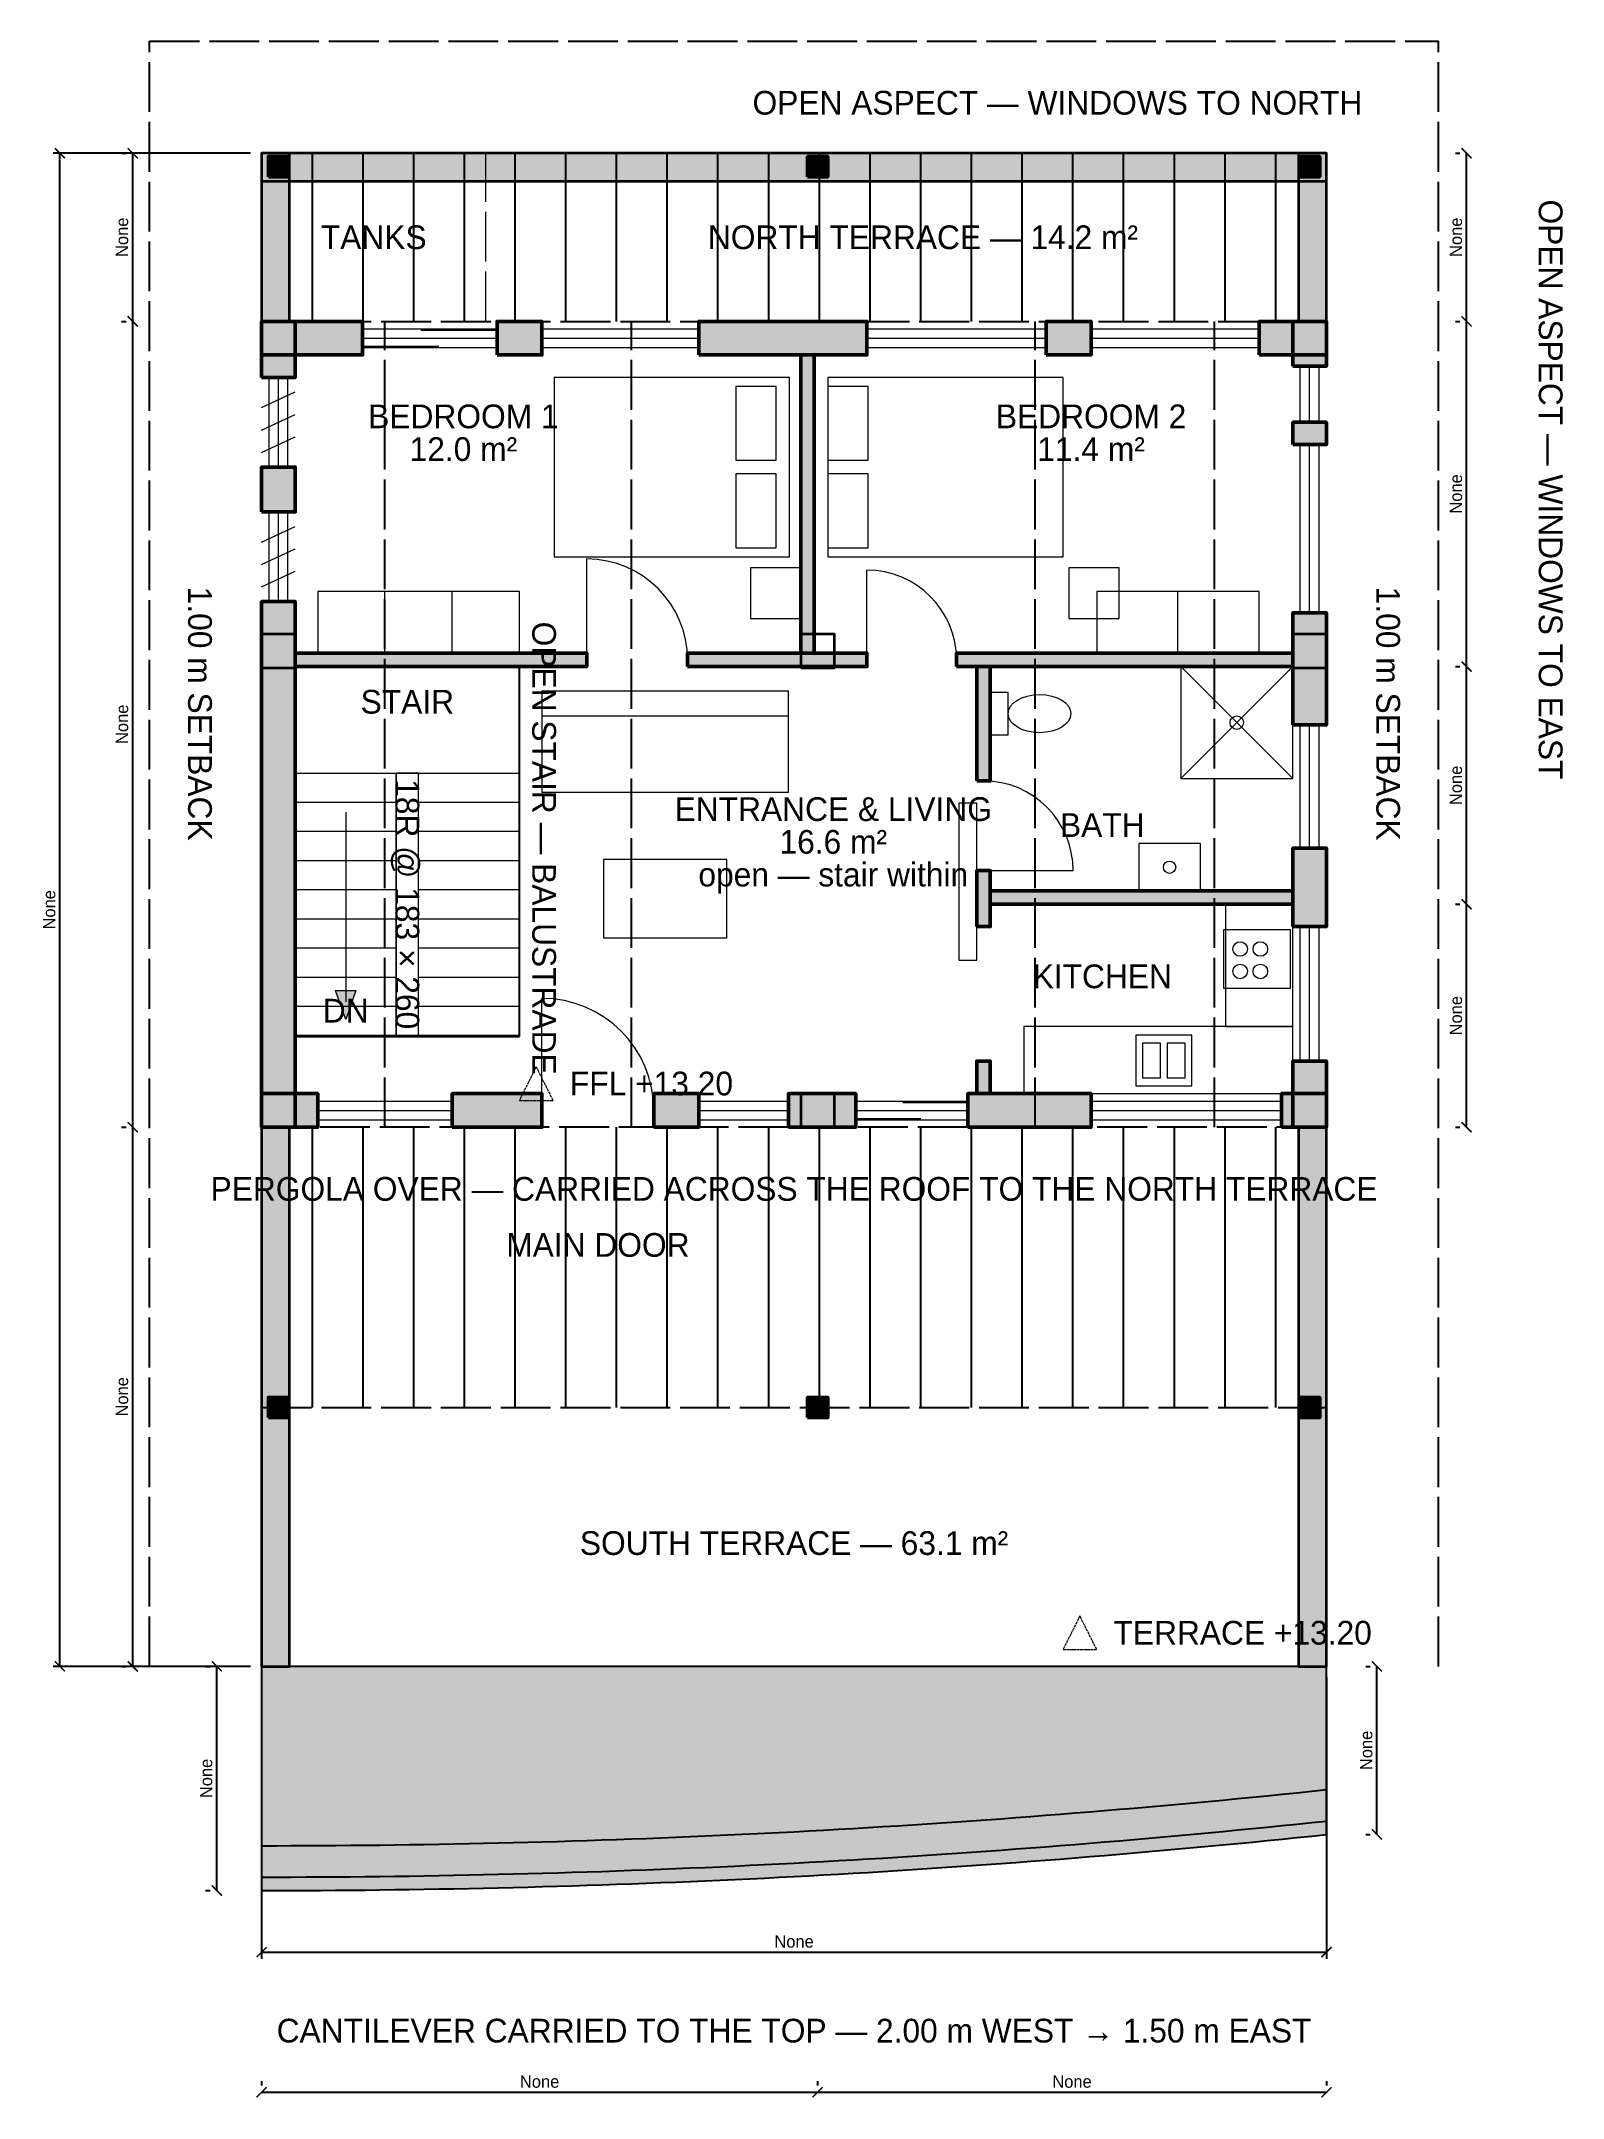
# Model space of a CAD drawing. Header units: millimetres. Extents: x 10533 to 24109, y -350 to 18000.
import ezdxf
from ezdxf.enums import TextEntityAlignment as Align

# ---------------------------------------------------------------- set-up
doc = ezdxf.new("R2010")
doc.units = ezdxf.units.MM
doc.header["$LTSCALE"] = 20
doc.linetypes.add('DASHDOT', pattern=[3.556, 2.54, -0.508, 0, -0.508])
doc.linetypes.add('DASHED', pattern=[1.524, 1.27, -0.254])
for name, color, linetype, lineweight in [('A-ANNO-DIMS', 5, 'CONTINUOUS', 13), ('A-ANNO-PATT', 8, 'CONTINUOUS', 9), ('A-ANNO-SYMB', 5, 'DASHED', 13), ('A-ANNO-TEXT', 7, 'CONTINUOUS', 13), ('A-DOOR', 3, 'CONTINUOUS', 18), ('A-EQPM', 6, 'CONTINUOUS', 13), ('A-FLOR', 7, 'CONTINUOUS', 25), ('A-FLOR-OVER', 7, 'CONTINUOUS', 25), ('A-FLOR-STRS', 2, 'CONTINUOUS', 18), ('A-FURN', 6, 'CONTINUOUS', 13), ('A-GLAZ', 4, 'CONTINUOUS', 18), ('A-WALL', 7, 'CONTINUOUS', 50), ('A-WALL-PATT', 7, 'CONTINUOUS', 9), ('A-WALL-PRHT', 9, 'CONTINUOUS', 35), ('G-ANNO-BNDY', 1, 'DASHDOT', 25), ('S-COLS', 7, 'CONTINUOUS', 35)]:
    doc.layers.add(name, color=color, linetype=linetype, lineweight=lineweight)
doc.dimstyles.new('ARCH', dxfattribs={"dimtxt": 2.2, "dimasz": 1.8, "dimexe": 1.2, "dimexo": 2, "dimgap": 0.8, "dimtad": 1, "dimlfac": 0.001, "dimblk": 'ARCHTICK', "dimcen": 2.5, "dimazin": 3, "dimtfac": 1, "dimtmove": 0, "dimatfit": 3})

# ---------------------------------------------------------------- blocks, each defined once
blk = doc.blocks.new('_ARCHTICK')
at = {"color": 0, "linetype": 'BYBLOCK', "const_width": 0.15}
blk.add_lwpolyline([(-0.5, -0.5), (0.5, 0.5)], dxfattribs=at)

msp = doc.modelspace()

# ---------------------------------------------------------------- hatches: boundary and pattern name
at = {"layer": 'A-ANNO-PATT'}
for points in [[(13250, 9270), (13160, 9530), (13340, 9530)], [(12500, 3500), (12500, 1500), (12631.944, 1500.096), (12763.889, 1500.386), (12895.833, 1500.868), (13027.778, 1501.543), (13159.722, 1502.411), (13291.667, 1503.472), (13423.611, 1504.726), (13555.556, 1506.173), (13687.5, 1507.812), (13819.444, 1509.645), (13951.389, 1511.671), (14083.333, 1513.889), (14215.278, 1516.3), (14347.222, 1518.904), (14479.167, 1521.701), (14611.111, 1524.691), (14743.056, 1527.874), (14875, 1531.25), (15006.944, 1534.819), (15138.889, 1538.58), (15270.833, 1542.535), (15402.778, 1546.682), (15534.722, 1551.022), (15666.667, 1555.556), (15798.611, 1560.282), (15930.556, 1565.201), (16062.5, 1570.312), (16194.444, 1575.617), (16326.389, 1581.115), (16458.333, 1586.806), (16590.278, 1592.689), (16722.222, 1598.765), (16854.167, 1605.035), (16986.111, 1611.497), (17118.056, 1618.152), (17250, 1625), (17381.944, 1632.041), (17513.889, 1639.275), (17645.833, 1646.701), (17777.778, 1654.321), (17909.722, 1662.133), (18041.667, 1670.139), (18173.611, 1678.337), (18305.556, 1686.728), (18437.5, 1695.312), (18569.444, 1704.09), (18701.389, 1713.059), (18833.333, 1722.222), (18965.278, 1731.578), (19097.222, 1741.127), (19229.167, 1750.868), (19361.111, 1760.802), (19493.056, 1770.93), (19625, 1781.25), (19756.944, 1791.763), (19888.889, 1802.469), (20020.833, 1813.368), (20152.778, 1824.46), (20284.722, 1835.745), (20416.667, 1847.222), (20548.611, 1858.893), (20680.556, 1870.756), (20812.5, 1882.812), (20944.444, 1895.062), (21076.389, 1907.504), (21208.333, 1920.139), (21340.278, 1932.967), (21472.222, 1945.988), (21604.167, 1959.201), (21736.111, 1972.608), (21868.056, 1986.208), (22000, 2000), (22000, 3500)]]:
    msp.add_hatch(color=7, dxfattribs=at).paths.add_polyline_path(points)
at = {"layer": 'A-WALL-PATT'}
for points in [[(12500, 15500), (12750, 15500), (12750, 17000), (12500, 17000)], [(12500, 16750), (22000, 16750), (22000, 17000), (12500, 17000)], [(12560, 16790), (12740, 16790), (12740, 16970), (12560, 16970)], [(17370, 16790), (17550, 16790), (17550, 16970), (17370, 16970)], [(21750, 15500), (22000, 15500), (22000, 17000), (21750, 17000)], [(21760, 16790), (21940, 16790), (21940, 16970), (21760, 16970)], [(12500, 15000), (12800, 15000), (12800, 15500), (12500, 15500)], [(12500, 15200), (13400, 15200), (13400, 15500), (12500, 15500)], [(14600, 15200), (15000, 15200), (15000, 15500), (14600, 15500)], [(16400, 15200), (17900, 15200), (17900, 15500), (16400, 15500)], [(19500, 15200), (19900, 15200), (19900, 15500), (19500, 15500)], [(21400, 15200), (22000, 15200), (22000, 15500), (21400, 15500)], [(21700, 15100), (22000, 15100), (22000, 15500), (21700, 15500)], [(17310, 12540), (17430, 12540), (17430, 15200), (17310, 15200)], [(21700, 14400), (22000, 14400), (22000, 14600), (21700, 14600)], [(12500, 13800), (12800, 13800), (12800, 14200), (12500, 14200)], [(12500, 8310), (12800, 8310), (12800, 13000), (12500, 13000)], [(21700, 11900), (22000, 11900), (22000, 12900), (21700, 12900)], [(12800, 12420), (15400, 12420), (15400, 12540), (12800, 12540)], [(16300, 12420), (17900, 12420), (17900, 12540), (16300, 12540)], [(18700, 12420), (21700, 12420), (21700, 12540), (18700, 12540)], [(18880, 11400), (19000, 11400), (19000, 12420), (18880, 12420)], [(21700, 10100), (22000, 10100), (22000, 10800), (21700, 10800)], [(18880, 10100), (19000, 10100), (19000, 10600), (18880, 10600)], [(19000, 10300), (21700, 10300), (21700, 10420), (19000, 10420)], [(18880, 8610), (19000, 8610), (19000, 8900), (18880, 8900)], [(21700, 8310), (22000, 8310), (22000, 8900), (21700, 8900)], [(12500, 8310), (13000, 8310), (13000, 8610), (12500, 8610)], [(14200, 8310), (15000, 8310), (15000, 8610), (14200, 8610)], [(16000, 8310), (16400, 8310), (16400, 8610), (16000, 8610)], [(17200, 8310), (17800, 8310), (17800, 8610), (17200, 8610)], [(18800, 8310), (19900, 8310), (19900, 8610), (18800, 8610)], [(21600, 8310), (22000, 8310), (22000, 8610), (21600, 8610)], [(12500, 3500), (12750, 3500), (12750, 8310), (12500, 8310)], [(21750, 3500), (22000, 3500), (22000, 8310), (21750, 8310)], [(12560, 5720), (12740, 5720), (12740, 5900), (12560, 5900)], [(17370, 5720), (17550, 5720), (17550, 5900), (17370, 5900)], [(21760, 5720), (21940, 5720), (21940, 5900), (21760, 5900)]]:
    msp.add_hatch(color=7, dxfattribs=at).paths.add_polyline_path(points)

# ---------------------------------------------------------------- linework, layer by layer
at = {"layer": 'A-ANNO-SYMB'}
for points in [[(14950, 8850), (14800, 8550), (15100, 8550)], [(19800, 3950), (19650, 3650), (19950, 3650)]]:
    msp.add_lwpolyline(points, close=True, dxfattribs=at)
at = {"layer": 'A-DOOR'}
for p, q in [((15400, 12480), (15400, 13380)), ((17900, 12480), (17900, 13280)), ((15400, 12420), (15400, 12540)), ((16300, 12420), (16300, 12540)), ((17900, 12420), (17900, 12540)), ((18700, 12420), (18700, 12540)), ((18880, 11400), (19000, 11400)), ((18880, 10600), (19000, 10600)), ((18940, 10600), (19740, 10600)), ((18880, 10100), (19000, 10100)), ((15000, 8460), (15000, 9460)), ((18880, 8900), (19000, 8900)), ((15000, 8310), (15000, 8610)), ((16000, 8310), (16000, 8610))]:
    msp.add_line(p, q, dxfattribs=at)
for centre, radius in [((15400, 12480), 900), ((17900, 12480), 800), ((18940, 10600), 800), ((15000, 8460), 1000)]:
    msp.add_arc(centre, radius, 0, 90, dxfattribs=at)
at = {"layer": 'A-EQPM'}
for p, q in [((20700, 11420), (21700, 12420)), ((21700, 11420), (20700, 12420))]:
    msp.add_line(p, q, dxfattribs=at)
for points in [[(20700, 11420), (21700, 11420), (21700, 12420), (20700, 12420)], [(19000, 11810), (19160, 11810), (19160, 12190), (19000, 12190)], [(20325, 10420), (20875, 10420), (20875, 10840), (20325, 10840)], [(20300, 8680), (20800, 8680), (20800, 9130), (20300, 9130)], [(20360, 8750), (20520, 8750), (20520, 9060), (20360, 9060)], [(20580, 8750), (20740, 8750), (20740, 9060), (20580, 9060)]]:
    msp.add_lwpolyline(points, close=True, dxfattribs=at)
for centre, radius in [((21200, 11920), 60), ((20600, 10630), 55)]:
    msp.add_circle(centre, radius, dxfattribs=at)
msp.add_ellipse((19440, 12000), major_axis=(280, 0), ratio=0.607142857, dxfattribs=at)
at = {"layer": 'A-FLOR'}
for p, q in [((14800, 9120), (14800, 12420)), ((12800, 9120), (14800, 9120))]:
    msp.add_line(p, q, dxfattribs=at)
msp.add_lwpolyline([(12500, 3500), (12500, 1500), (12631.944, 1500.096), (12763.889, 1500.386), (12895.833, 1500.868), (13027.778, 1501.543), (13159.722, 1502.411), (13291.667, 1503.472), (13423.611, 1504.726), (13555.556, 1506.173), (13687.5, 1507.812), (13819.444, 1509.645), (13951.389, 1511.671), (14083.333, 1513.889), (14215.278, 1516.3), (14347.222, 1518.904), (14479.167, 1521.701), (14611.111, 1524.691), (14743.056, 1527.874), (14875, 1531.25), (15006.944, 1534.819), (15138.889, 1538.58), (15270.833, 1542.535), (15402.778, 1546.682), (15534.722, 1551.022), (15666.667, 1555.556), (15798.611, 1560.282), (15930.556, 1565.201), (16062.5, 1570.312), (16194.444, 1575.617), (16326.389, 1581.115), (16458.333, 1586.806), (16590.278, 1592.689), (16722.222, 1598.765), (16854.167, 1605.035), (16986.111, 1611.497), (17118.056, 1618.152), (17250, 1625), (17381.944, 1632.041), (17513.889, 1639.275), (17645.833, 1646.701), (17777.778, 1654.321), (17909.722, 1662.133), (18041.667, 1670.139), (18173.611, 1678.337), (18305.556, 1686.728), (18437.5, 1695.312), (18569.444, 1704.09), (18701.389, 1713.059), (18833.333, 1722.222), (18965.278, 1731.578), (19097.222, 1741.127), (19229.167, 1750.868), (19361.111, 1760.802), (19493.056, 1770.93), (19625, 1781.25), (19756.944, 1791.763), (19888.889, 1802.469), (20020.833, 1813.368), (20152.778, 1824.46), (20284.722, 1835.745), (20416.667, 1847.222), (20548.611, 1858.893), (20680.556, 1870.756), (20812.5, 1882.812), (20944.444, 1895.062), (21076.389, 1907.504), (21208.333, 1920.139), (21340.278, 1932.967), (21472.222, 1945.988), (21604.167, 1959.201), (21736.111, 1972.608), (21868.056, 1986.208), (22000, 2000), (22000, 3500)], close=True, dxfattribs=at)
at = {"layer": 'A-FLOR', "linetype": 'DASHED', "ltscale": 17.5}
msp.add_lwpolyline([(12500, 1900), (12631.944, 1900.096), (12763.889, 1900.386), (12895.833, 1900.868), (13027.778, 1901.543), (13159.722, 1902.411), (13291.667, 1903.472), (13423.611, 1904.726), (13555.556, 1906.173), (13687.5, 1907.812), (13819.444, 1909.645), (13951.389, 1911.671), (14083.333, 1913.889), (14215.278, 1916.3), (14347.222, 1918.904), (14479.167, 1921.701), (14611.111, 1924.691), (14743.056, 1927.874), (14875, 1931.25), (15006.944, 1934.819), (15138.889, 1938.58), (15270.833, 1942.535), (15402.778, 1946.682), (15534.722, 1951.022), (15666.667, 1955.556), (15798.611, 1960.282), (15930.556, 1965.201), (16062.5, 1970.312), (16194.444, 1975.617), (16326.389, 1981.115), (16458.333, 1986.806), (16590.278, 1992.689), (16722.222, 1998.765), (16854.167, 2005.035), (16986.111, 2011.497), (17118.056, 2018.152), (17250, 2025), (17381.944, 2032.041), (17513.889, 2039.275), (17645.833, 2046.701), (17777.778, 2054.321), (17909.722, 2062.133), (18041.667, 2070.139), (18173.611, 2078.337), (18305.556, 2086.728), (18437.5, 2095.312), (18569.444, 2104.09), (18701.389, 2113.059), (18833.333, 2122.222), (18965.278, 2131.578), (19097.222, 2141.127), (19229.167, 2150.868), (19361.111, 2160.802), (19493.056, 2170.93), (19625, 2181.25), (19756.944, 2191.763), (19888.889, 2202.469), (20020.833, 2213.368), (20152.778, 2224.46), (20284.722, 2235.745), (20416.667, 2247.222), (20548.611, 2258.893), (20680.556, 2270.756), (20812.5, 2282.812), (20944.444, 2295.062), (21076.389, 2307.504), (21208.333, 2320.139), (21340.278, 2332.967), (21472.222, 2345.988), (21604.167, 2359.201), (21736.111, 2372.608), (21868.056, 2386.208), (22000, 2400)], dxfattribs=at)
at = {"layer": 'A-FLOR'}
for points in [[(12500, 1620), (12631.944, 1620.096), (12763.889, 1620.386), (12895.833, 1620.868), (13027.778, 1621.543), (13159.722, 1622.411), (13291.667, 1623.472), (13423.611, 1624.726), (13555.556, 1626.173), (13687.5, 1627.812), (13819.444, 1629.645), (13951.389, 1631.671), (14083.333, 1633.889), (14215.278, 1636.3), (14347.222, 1638.904), (14479.167, 1641.701), (14611.111, 1644.691), (14743.056, 1647.874), (14875, 1651.25), (15006.944, 1654.819), (15138.889, 1658.58), (15270.833, 1662.535), (15402.778, 1666.682), (15534.722, 1671.022), (15666.667, 1675.556), (15798.611, 1680.282), (15930.556, 1685.201), (16062.5, 1690.312), (16194.444, 1695.617), (16326.389, 1701.115), (16458.333, 1706.806), (16590.278, 1712.689), (16722.222, 1718.765), (16854.167, 1725.035), (16986.111, 1731.497), (17118.056, 1738.152), (17250, 1745), (17381.944, 1752.041), (17513.889, 1759.275), (17645.833, 1766.701), (17777.778, 1774.321), (17909.722, 1782.133), (18041.667, 1790.139), (18173.611, 1798.337), (18305.556, 1806.728), (18437.5, 1815.312), (18569.444, 1824.09), (18701.389, 1833.059), (18833.333, 1842.222), (18965.278, 1851.578), (19097.222, 1861.127), (19229.167, 1870.868), (19361.111, 1880.802), (19493.056, 1890.93), (19625, 1901.25), (19756.944, 1911.763), (19888.889, 1922.469), (20020.833, 1933.368), (20152.778, 1944.46), (20284.722, 1955.745), (20416.667, 1967.222), (20548.611, 1978.893), (20680.556, 1990.756), (20812.5, 2002.812), (20944.444, 2015.062), (21076.389, 2027.504), (21208.333, 2040.139), (21340.278, 2052.967), (21472.222, 2065.988), (21604.167, 2079.201), (21736.111, 2092.608), (21868.056, 2106.208), (22000, 2120)], [(12500, 1500), (12631.944, 1500.096), (12763.889, 1500.386), (12895.833, 1500.868), (13027.778, 1501.543), (13159.722, 1502.411), (13291.667, 1503.472), (13423.611, 1504.726), (13555.556, 1506.173), (13687.5, 1507.812), (13819.444, 1509.645), (13951.389, 1511.671), (14083.333, 1513.889), (14215.278, 1516.3), (14347.222, 1518.904), (14479.167, 1521.701), (14611.111, 1524.691), (14743.056, 1527.874), (14875, 1531.25), (15006.944, 1534.819), (15138.889, 1538.58), (15270.833, 1542.535), (15402.778, 1546.682), (15534.722, 1551.022), (15666.667, 1555.556), (15798.611, 1560.282), (15930.556, 1565.201), (16062.5, 1570.312), (16194.444, 1575.617), (16326.389, 1581.115), (16458.333, 1586.806), (16590.278, 1592.689), (16722.222, 1598.765), (16854.167, 1605.035), (16986.111, 1611.497), (17118.056, 1618.152), (17250, 1625), (17381.944, 1632.041), (17513.889, 1639.275), (17645.833, 1646.701), (17777.778, 1654.321), (17909.722, 1662.133), (18041.667, 1670.139), (18173.611, 1678.337), (18305.556, 1686.728), (18437.5, 1695.312), (18569.444, 1704.09), (18701.389, 1713.059), (18833.333, 1722.222), (18965.278, 1731.578), (19097.222, 1741.127), (19229.167, 1750.868), (19361.111, 1760.802), (19493.056, 1770.93), (19625, 1781.25), (19756.944, 1791.763), (19888.889, 1802.469), (20020.833, 1813.368), (20152.778, 1824.46), (20284.722, 1835.745), (20416.667, 1847.222), (20548.611, 1858.893), (20680.556, 1870.756), (20812.5, 1882.812), (20944.444, 1895.062), (21076.389, 1907.504), (21208.333, 1920.139), (21340.278, 1932.967), (21472.222, 1945.988), (21604.167, 1959.201), (21736.111, 1972.608), (21868.056, 1986.208), (22000, 2000)]]:
    msp.add_lwpolyline(points, dxfattribs=at)
at = {"layer": 'A-FLOR-OVER'}
for p, q in [((12952.381, 15500), (12952.381, 17000)), ((13404.762, 15500), (13404.762, 17000)), ((13857.143, 15500), (13857.143, 17000)), ((14309.524, 15500), (14309.524, 17000)), ((14761.905, 15500), (14761.905, 17000)), ((15214.286, 15500), (15214.286, 17000)), ((15666.667, 15500), (15666.667, 17000)), ((16119.048, 15500), (16119.048, 17000)), ((16571.429, 15500), (16571.429, 17000)), ((17023.81, 15500), (17023.81, 17000)), ((17476.19, 15500), (17476.19, 17000)), ((17928.571, 15500), (17928.571, 17000)), ((18380.952, 15500), (18380.952, 17000)), ((18833.333, 15500), (18833.333, 17000)), ((19285.714, 15500), (19285.714, 17000)), ((19738.095, 15500), (19738.095, 17000)), ((20190.476, 15500), (20190.476, 17000)), ((20642.857, 15500), (20642.857, 17000)), ((21095.238, 15500), (21095.238, 17000)), ((21547.619, 15500), (21547.619, 17000)), ((12952.381, 5810), (12952.381, 8310)), ((13404.762, 5810), (13404.762, 8310)), ((13857.143, 5810), (13857.143, 8310)), ((14309.524, 5810), (14309.524, 8310)), ((14761.905, 5810), (14761.905, 8310)), ((15214.286, 5810), (15214.286, 8310)), ((15666.667, 5810), (15666.667, 8310)), ((16119.048, 5810), (16119.048, 8310)), ((16571.429, 5810), (16571.429, 8310)), ((17023.81, 5810), (17023.81, 8310)), ((17476.19, 5810), (17476.19, 8310)), ((17928.571, 5810), (17928.571, 8310)), ((18380.952, 5810), (18380.952, 8310)), ((18833.333, 5810), (18833.333, 8310)), ((19285.714, 5810), (19285.714, 8310)), ((19738.095, 5810), (19738.095, 8310)), ((20190.476, 5810), (20190.476, 8310)), ((20642.857, 5810), (20642.857, 8310)), ((21095.238, 5810), (21095.238, 8310)), ((21547.619, 5810), (21547.619, 8310))]:
    msp.add_line(p, q, dxfattribs=at)
at = {"layer": 'A-FLOR-OVER', "linetype": 'DASHED', "ltscale": 17.5}
for p, q in [((13600, 8310), (13600, 15500)), ((15800, 8310), (15800, 15500)), ((19400, 8310), (19400, 15500)), ((21000, 8310), (21000, 15500))]:
    msp.add_line(p, q, dxfattribs=at)
for points in [[(12500, 15500), (22000, 15500), (22000, 17000), (12500, 17000)], [(12500, 5810), (22000, 5810), (22000, 8310), (12500, 8310)]]:
    msp.add_lwpolyline(points, close=True, dxfattribs=at)
at = {"layer": 'A-FLOR-STRS'}
for p, q in [((12800, 11470), (14800, 11470)), ((12800, 11470), (13700, 11470)), ((13700, 9130), (13700, 11470)), ((13900, 11470), (14800, 11470)), ((13900, 9130), (13900, 11470)), ((12800, 11210), (13700, 11210)), ((13900, 11210), (14800, 11210)), ((13250, 11120), (13250, 9430)), ((12800, 10950), (13700, 10950)), ((13900, 10950), (14800, 10950)), ((12800, 10690), (13700, 10690)), ((13900, 10690), (14800, 10690)), ((12800, 10430), (13700, 10430)), ((13900, 10430), (14800, 10430)), ((12800, 10170), (13700, 10170)), ((13900, 10170), (14800, 10170)), ((12800, 9910), (13700, 9910)), ((13900, 9910), (14800, 9910)), ((12800, 9650), (13700, 9650)), ((13900, 9650), (14800, 9650)), ((12800, 9390), (13700, 9390)), ((13900, 9390), (14800, 9390)), ((12800, 9130), (13700, 9130)), ((13900, 9130), (14800, 9130))]:
    msp.add_line(p, q, dxfattribs=at)
for points in [[(13700, 9130), (13900, 9130), (13900, 11470), (13700, 11470)], [(13250, 9270), (13160, 9530), (13340, 9530)]]:
    msp.add_lwpolyline(points, close=True, dxfattribs=at)
at = {"layer": 'A-FURN'}
for p, q in [((13600, 12540), (13600, 13090)), ((14200, 12540), (14200, 13090)), ((20675, 12540), (20675, 13090)), ((12500, 1500), (12500, 3500)), ((22000, 2000), (22000, 3500))]:
    msp.add_line(p, q, dxfattribs=at)
at = {"layer": 'A-FURN', "linetype": 'DASHED', "ltscale": 17.5}
msp.add_lwpolyline([(12500, 15500), (14500, 15500), (14500, 17000), (12500, 17000)], close=True, dxfattribs=at)
at = {"layer": 'A-FURN'}
for points in [[(15110, 13400), (17210, 13400), (17210, 15000), (15110, 15000)], [(16730, 14260), (17090, 14260), (17090, 14920), (16730, 14920)], [(17550, 13400), (19650, 13400), (19650, 15000), (17550, 15000)], [(17550, 14260), (17910, 14260), (17910, 14920), (17550, 14920)], [(16730, 13480), (17090, 13480), (17090, 14140), (16730, 14140)], [(17550, 13480), (17910, 13480), (17910, 14140), (17550, 14140)], [(16860, 12850), (17310, 12850), (17310, 13300), (16860, 13300)], [(19700, 12850), (20150, 12850), (20150, 13300), (19700, 13300)], [(13000, 12540), (14800, 12540), (14800, 13090), (13000, 13090)], [(19950, 12540), (21400, 12540), (21400, 13090), (19950, 13090)], [(15000, 11300), (17200, 11300), (17200, 12200), (15000, 12200)], [(15000, 11980), (17200, 11980), (17200, 12200), (15000, 12200)], [(18720, 9800), (18880, 9800), (18880, 11200), (18720, 11200)], [(15550, 10000), (16650, 10000), (16650, 10700), (15550, 10700)], [(21100, 9210), (21700, 9210), (21700, 10300), (21100, 10300)], [(21080, 9550), (21680, 9550), (21680, 10070), (21080, 10070)], [(19300, 8610), (21700, 8610), (21700, 9210), (19300, 9210)]]:
    msp.add_lwpolyline(points, close=True, dxfattribs=at)
for centre in [(21230, 9900), (21410, 9900), (21230, 9700), (21410, 9700)]:
    msp.add_circle(centre, 65, dxfattribs=at)
at = {"layer": 'A-GLAZ'}
for p, q in [((13400, 15200), (13400, 15500)), ((13400, 15434), (14600, 15434)), ((13920, 15422), (14600, 15422)), ((14600, 15200), (14600, 15500)), ((15000, 15200), (15000, 15500)), ((15000, 15434), (16400, 15434)), ((16400, 15200), (16400, 15500)), ((17900, 15200), (17900, 15500)), ((17900, 15434), (19500, 15434)), ((19500, 15200), (19500, 15500)), ((19900, 15200), (19900, 15500)), ((19900, 15434), (21400, 15434)), ((21400, 15200), (21400, 15500)), ((13400, 15350), (14600, 15350)), ((13400, 15278), (14080, 15278)), ((13400, 15266), (14600, 15266)), ((15000, 15350), (16400, 15350)), ((15000, 15266), (16400, 15266)), ((17900, 15350), (19500, 15350)), ((17900, 15266), (19500, 15266)), ((19900, 15350), (21400, 15350)), ((19900, 15266), (21400, 15266)), ((21700, 15100), (22000, 15100)), ((21766, 14600), (21766, 15100)), ((21850, 14600), (21850, 15100)), ((21934, 14600), (21934, 15100)), ((12500, 15000), (12800, 15000)), ((12500, 14730), (12800, 14870)), ((12566, 14200), (12566, 15000)), ((12650, 14200), (12650, 15000)), ((12734, 14200), (12734, 15000)), ((12500, 14530), (12800, 14670)), ((21700, 14600), (22000, 14600)), ((12500, 14330), (12800, 14470)), ((21700, 14400), (22000, 14400)), ((21766, 12900), (21766, 14400)), ((21850, 12900), (21850, 14400)), ((21934, 12900), (21934, 14400)), ((12500, 14200), (12800, 14200)), ((12500, 13800), (12800, 13800)), ((12566, 13000), (12566, 13800)), ((12650, 13000), (12650, 13800)), ((12734, 13000), (12734, 13800)), ((12500, 13530), (12800, 13670)), ((12500, 13330), (12800, 13470)), ((12500, 13130), (12800, 13270)), ((12500, 13000), (12800, 13000)), ((21700, 12900), (22000, 12900)), ((21700, 11900), (22000, 11900)), ((21766, 10800), (21766, 11900)), ((21850, 10800), (21850, 11900)), ((21934, 10800), (21934, 11900)), ((21700, 10800), (22000, 10800)), ((21700, 10100), (22000, 10100)), ((21766, 8900), (21766, 10100)), ((21850, 8900), (21850, 10100)), ((21934, 8900), (21934, 10100)), ((21700, 8900), (22000, 8900)), ((13000, 8310), (13000, 8610)), ((13000, 8544), (14200, 8544)), ((13000, 8460), (14200, 8460)), ((14200, 8310), (14200, 8610)), ((16400, 8310), (16400, 8610)), ((16400, 8544), (17200, 8544)), ((16400, 8460), (17200, 8460)), ((17200, 8310), (17200, 8610)), ((17800, 8310), (17800, 8610)), ((17800, 8544), (18800, 8544)), ((17800, 8460), (18800, 8460)), ((18220, 8532), (18800, 8532)), ((18800, 8310), (18800, 8610)), ((19900, 8310), (19900, 8610)), ((19900, 8544), (21600, 8544)), ((19900, 8460), (21600, 8460)), ((21600, 8310), (21600, 8610)), ((13000, 8376), (14200, 8376)), ((16400, 8376), (17200, 8376)), ((17800, 8388), (18380, 8388)), ((17800, 8376), (18800, 8376)), ((19900, 8376), (21600, 8376))]:
    msp.add_line(p, q, dxfattribs=at)
at = {"layer": 'A-WALL'}
for points in [[(12560, 16790), (12740, 16790), (12740, 16970), (12560, 16970)], [(17370, 16790), (17550, 16790), (17550, 16970), (17370, 16970)], [(21760, 16790), (21940, 16790), (21940, 16970), (21760, 16970)], [(12500, 15000), (12800, 15000), (12800, 15500), (12500, 15500)], [(12500, 15200), (13400, 15200), (13400, 15500), (12500, 15500)], [(14600, 15200), (15000, 15200), (15000, 15500), (14600, 15500)], [(16400, 15200), (17900, 15200), (17900, 15500), (16400, 15500)], [(19500, 15200), (19900, 15200), (19900, 15500), (19500, 15500)], [(21400, 15200), (22000, 15200), (22000, 15500), (21400, 15500)], [(21700, 15100), (22000, 15100), (22000, 15500), (21700, 15500)], [(17310, 12540), (17430, 12540), (17430, 15200), (17310, 15200)], [(21700, 14400), (22000, 14400), (22000, 14600), (21700, 14600)], [(12500, 13800), (12800, 13800), (12800, 14200), (12500, 14200)], [(12500, 8310), (12800, 8310), (12800, 13000), (12500, 13000)], [(21700, 11900), (22000, 11900), (22000, 12900), (21700, 12900)], [(12800, 12420), (15400, 12420), (15400, 12540), (12800, 12540)], [(16300, 12420), (17900, 12420), (17900, 12540), (16300, 12540)], [(18700, 12420), (21700, 12420), (21700, 12540), (18700, 12540)], [(18880, 11400), (19000, 11400), (19000, 12420), (18880, 12420)], [(21700, 10100), (22000, 10100), (22000, 10800), (21700, 10800)], [(18880, 10100), (19000, 10100), (19000, 10600), (18880, 10600)], [(19000, 10300), (21700, 10300), (21700, 10420), (19000, 10420)], [(18880, 8610), (19000, 8610), (19000, 8900), (18880, 8900)], [(21700, 8310), (22000, 8310), (22000, 8900), (21700, 8900)], [(12500, 8310), (13000, 8310), (13000, 8610), (12500, 8610)], [(14200, 8310), (15000, 8310), (15000, 8610), (14200, 8610)], [(16000, 8310), (16400, 8310), (16400, 8610), (16000, 8610)], [(17200, 8310), (17800, 8310), (17800, 8610), (17200, 8610)], [(18800, 8310), (19900, 8310), (19900, 8610), (18800, 8610)], [(21600, 8310), (22000, 8310), (22000, 8610), (21600, 8610)], [(12560, 5720), (12740, 5720), (12740, 5900), (12560, 5900)], [(17370, 5720), (17550, 5720), (17550, 5900), (17370, 5900)], [(21760, 5720), (21940, 5720), (21940, 5900), (21760, 5900)]]:
    msp.add_lwpolyline(points, close=True, dxfattribs=at)
at = {"layer": 'A-WALL-PRHT'}
for points in [[(12500, 15500), (12750, 15500), (12750, 17000), (12500, 17000)], [(12500, 16750), (22000, 16750), (22000, 17000), (12500, 17000)], [(21750, 15500), (22000, 15500), (22000, 17000), (21750, 17000)], [(12500, 3500), (12750, 3500), (12750, 8310), (12500, 8310)], [(21750, 3500), (22000, 3500), (22000, 8310), (21750, 8310)]]:
    msp.add_lwpolyline(points, close=True, dxfattribs=at)
at = {"layer": 'G-ANNO-BNDY', "linetype": 'DASHED', "ltscale": 17.5}
for p, q in [((11500, 3500), (11500, 18000)), ((11500, 18000), (23000, 18000)), ((23000, 3500), (23000, 18000))]:
    msp.add_line(p, q, dxfattribs=at)
at = {"layer": 'S-COLS'}
for points in [[(12500, 12410), (12800, 12410), (12800, 12710), (12500, 12710)], [(17310, 12410), (17610, 12410), (17610, 12710), (17310, 12710)], [(21700, 12410), (22000, 12410), (22000, 12710), (21700, 12710)], [(12500, 8310), (12800, 8310), (12800, 8610), (12500, 8610)], [(17310, 8310), (17610, 8310), (17610, 8610), (17310, 8610)], [(21700, 8310), (22000, 8310), (22000, 8610), (21700, 8610)]]:
    msp.add_lwpolyline(points, close=True, dxfattribs=at)

# ---------------------------------------------------------------- texts
at = {"layer": 'A-ANNO-TEXT'}
for s, height, p in [('OPEN ASPECT — WINDOWS TO NORTH', 211.66667, (19600, 17450)), ('TANKS', 211.6667, (13500, 16250)), ('NORTH TERRACE — 14.2 m²', 211.66667, (18400, 16250)), ('BEDROOM 1', 211.6667, (14300, 14652.235)), ('BEDROOM 2', 211.6667, (19900, 14652.235)), ('12.0 m²', 211.6667, (14300, 14360.135)), ('11.4 m²', 211.6667, (19900, 14360.135)), ('STAIR', 211.6667, (13800, 12106.185)), ('ENTRANCE & LIVING', 211.66667, (17600, 11148.285)), ('BATH', 211.6667, (20000, 11006.185)), ('16.6 m²', 211.6667, (17600, 10856.185)), ('open — stair within', 211.66667, (17600, 10564.085)), ('KITCHEN', 211.6667, (20000, 9656.185)), ('PERGOLA OVER — CARRIED ACROSS THE ROOF TO THE NORTH TERRACE', 211.66667, (17250, 7760)), ('MAIN DOOR', 211.6667, (15500, 7260)), ('SOUTH TERRACE — 63.1 m²', 211.66667, (17250, 4600)), ('CANTILEVER CARRIED TO THE TOP — 2.00 m WEST → 1.50 m EAST', 211.66667, (17250, 250))]:
    msp.add_text(s, height=height, dxfattribs=at).set_placement(p, align=Align.MIDDLE_CENTER)
for s, p in [('OPEN ASPECT — WINDOWS TO EAST', (24000, 14000)), ('1.00 m SETBACK', (11950, 12000)), ('1.00 m SETBACK', (22550, 12000)), ('OPEN STAIR — BALUSTRADE', (15020, 10800))]:
    msp.add_text(s, height=211.66667, rotation=-90, dxfattribs=at).set_placement(p, align=Align.MIDDLE_CENTER)
for s, height, p in [('FFL +13.20', 211.6667, (15250, 8700)), ('TERRACE +13.20', 211.66667, (20100, 3800))]:
    msp.add_text(s, height=height, dxfattribs=at).set_placement(p, align=Align.MIDDLE_LEFT)
at = {"layer": 'A-FLOR-STRS'}
msp.add_text('18R @ 183 × 260', height=211.66667, rotation=-90, dxfattribs=at).set_placement((13800, 10300), align=Align.MIDDLE_CENTER)
msp.add_text('DN', height=211.6667, dxfattribs=at).set_placement((13250, 9350), align=Align.MIDDLE_CENTER)

# ---------------------------------------------------------------- dimensions: what is measured, and where the dimension line sits
at = {"layer": 'A-ANNO-DIMS'}
for base, p1, p2 in [((10700, 3500), (12500, 3500), (12500, 17000)), ((11350, 15500), (11350, 15500), (11350, 17000)), ((23250, 15500), (23250, 15500), (23250, 17000)), ((11350, 8310), (11350, 8310), (11350, 15500)), ((23250, 12420), (23250, 12420), (23250, 15500)), ((23250, 10300), (23250, 10300), (23250, 12420)), ((23250, 8310), (23250, 8310), (23250, 10300)), ((11350, 3500), (11350, 3500), (11350, 8310)), ((12100, 1500), (12100, 1500), (12100, 3500)), ((22450, 2000), (22450, 2000), (22450, 3500))]:
    msp.add_linear_dim(base=base, p1=p1, p2=p2, angle=90, text='None', dimstyle='ARCH', override={"dimscale": 50}, dxfattribs=at).render()
for base, p1, p2 in [((12500, 950), (12500, 3500), (22000, 3500)), ((12500, -300), (12500, -300), (17460, -300)), ((17460, -300), (17460, -300), (22000, -300))]:
    msp.add_linear_dim(base=base, p1=p1, p2=p2, text='None', dimstyle='ARCH', override={"dimscale": 50}, dxfattribs=at).render()

doc.saveas('drawing.dxf')
